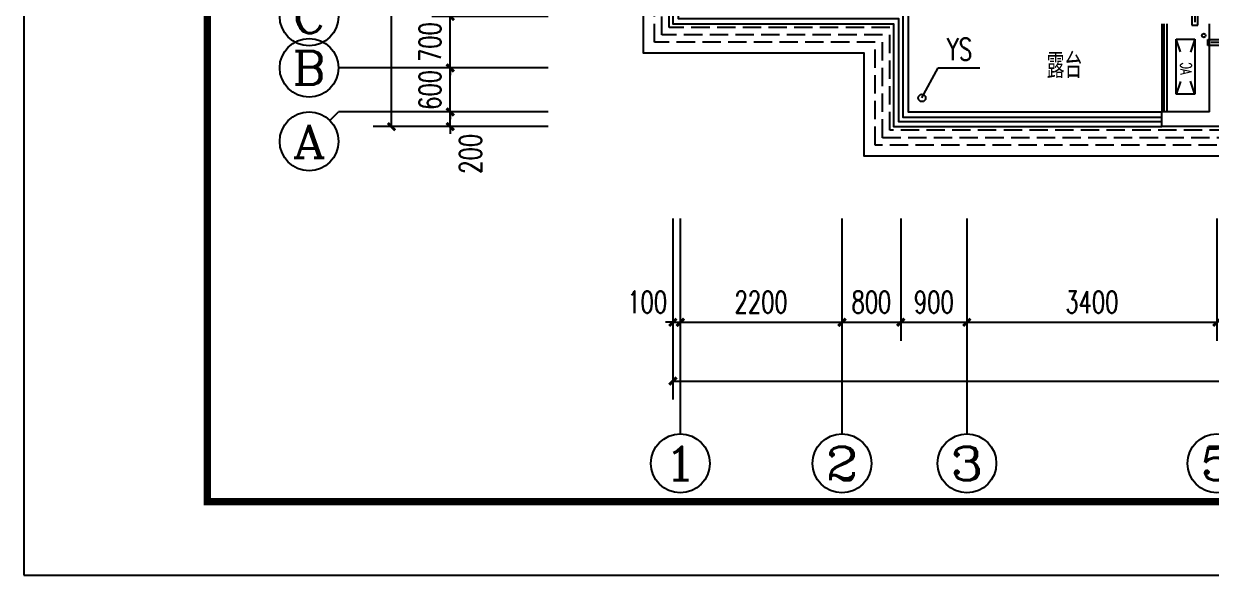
# Model space of a CAD drawing. Extents: x -993182 to -819982, y 169304 to 600104.
# Drawn here: x -993182 to -977025, y 362504 to 370007 of the extents above; entities that cross this region are included whole.
import ezdxf
from ezdxf.enums import TextEntityAlignment as Align

# ---------------------------------------------------------------- set-up
doc = ezdxf.new("R2010")
doc.units = 0
doc.header["$LTSCALE"] = 1000
doc.header["$MEASUREMENT"] = 0
doc.linetypes.add('DASH', pattern=[0.35, 0.25, -0.1])
for name, color, linetype in [('AXIS', 3, 'Continuous'), ('AXIS_TEXT', 7, 'Continuous'), ('DIM_LEAD', 3, 'Continuous'), ('kan', 146, 'Continuous'), ('KTIAO', 124, 'Continuous'), ('PUB_TEXT', 7, 'Continuous'), ('PUB_TITLE', 146, 'Continuous'), ('WALL', 4, 'Continuous'), ('冷凝水管', 6, 'Continuous'), ('屋面', 139, 'Continuous'), ('栏杆', 169, 'Continuous'), ('空调、空调洞', 66, 'Continuous'), ('面层', 215, 'Continuous')]:
    doc.layers.add(name, color=color, linetype=linetype)
doc.layers.add('RENDERING', color=125, linetype='Continuous', lineweight=13)
doc.styles.add('_ROMANC', font='romanc__.ttf', dxfattribs={"width": 0.700005})
doc.styles.add('_TCH_AXIS', font='COMPLEX', dxfattribs={"bigfont": 'GBCBIG'})
doc.styles.add('_TCH_DIM', font='SIMPLEX', dxfattribs={"bigfont": 'GBCBIG'})
doc.styles.add('_TCH_DIM_T3', font='SIMPLEX', dxfattribs={"width": 0.705882, "bigfont": 'GBCBIG'})
doc.styles.add('COMPLEX', font='COMPLEX')
doc.styles.add('DIM_FONT', font='simplex_.ttf', dxfattribs={"width": 0.7, "bigfont": 'GBCBIG'})
doc.styles.get("Standard").update_dxf_attribs({"font": 'gbenor.shx', "bigfont": 'gbcbig.shx'})
doc.dimstyles.new('_TCH_ARCH&&100', dxfattribs={"dimtxt": 297.5, "dimasz": 100, "dimexe": 250, "dimexo": 300, "dimgap": 126.25, "dimtad": 1, "dimdec": 0, "dimzin": 0, "dimdsep": 46, "dimtxsty": '_TCH_DIM_T3', "dimblk": 'ARCHTICK', "dimcen": 0.09, "dimclrt": 7, "dimazin": 2, "dimtfac": 1, "dimtdec": 0, "dimtix": 1, "dimtmove": 2, "dimatfit": 3, "dimfxl": 0, "dimtolj": 1, "dimtzin": 0, "dimarcsym": 0})

# ---------------------------------------------------------------- blocks, each defined once
blk = doc.blocks.new('90304092557924')
at = {"layer": 'KTIAO'}
for p, q in [((-375, 125), (-198, 66)), ((-375, 125), (-375, -125)), ((375, 125), (-375, 125)), ((375, 125), (198, 66)), ((375, -125), (375, 125)), ((-203, -68), (-375, -125)), ((-375, -125), (375, -125)), ((200, -67), (375, -125))]:
    blk.add_line(p, q, dxfattribs=at)
at = {"layer": 'KTIAO', "style": '_ROMANC', "width": 0.7}
blk.add_text('AC', height=148.6, dxfattribs=at).set_placement((-113, -66))
at = {"layer": 'KTIAO', "style": 'DIM_FONT', "oblique": 0, "width": 0.6, "flags": 9}
for tag in ['XSIZE', 'YSIZE']:
    blk.add_attdef(tag, (-375, -125), '', height=0.5, dxfattribs=at)
blk = doc.blocks.new('A$C06D6341B')
at = {"layer": '空调、空调洞', "linetype": 'DASH'}
for p, q in [((40, 0), (40, 340)), ((80, 290), (0, 290)), ((0, 290), (0, 50)), ((80, 50), (80, 290)), ((0, 50), (80, 50))]:
    blk.add_line(p, q, dxfattribs=at)
blk = doc.blocks.new('kt')
at = {"layer": '冷凝水管'}
blk.add_circle((-440422, -799264, -76424), 25, dxfattribs=at)
at = {"layer": '空调、空调洞', "rotation": 180}
blk.add_blockref('A$C06D6341B', (-440504, -798834, -76424), dxfattribs=at)
at = {"layer": '空调、空调洞', "xscale": -1, "rotation": 90}
blk.add_blockref('A$C06D6341B', (-440076, -799318, -76424), dxfattribs=at)
blk = doc.blocks.new('_AXISO')
blk.add_circle((0, 0), 0.5)
at = {"layer": 'AXIS_TEXT', "style": 'COMPLEX', "width": 1.041667}
blk.add_attdef('A', text='', height=0.56, dxfattribs=at).set_placement((-0.25, -0.28), (0.25, -0.28), align=Align.FIT)
blk = doc.blocks.new('_ArchTick')
at = {"color": 0, "linetype": 'ByBlock', "const_width": 0.4}
blk.add_lwpolyline([(-0.5, -0.5), (0.5, 0.5)], dxfattribs=at)
blk = doc.blocks.new('*D718')
at = {"layer": 'AXIS', "color": 0, "lineweight": -2}
for p, q in [((-347207, -359512), (-349589, -359512)), ((-349339, -375712), (-349339, -359512)), ((-347207, -375712), (-349589, -375712))]:
    blk.add_line(p, q, dxfattribs=at)
at = {"layer": 'Defpoints', "color": 0}
for p in [(-349339, -359512), (-346907, -359512), (-346907, -375712)]:
    blk.add_point(p, dxfattribs=at)
at = {"layer": 'AXIS', "color": 0, "lineweight": -2, "xscale": 100, "yscale": 100, "zscale": 100}
for p, rotation in [((-349339, -359512), 90), ((-349339, -375712), 270)]:
    blk.add_blockref('_ArchTick', p, dxfattribs=dict(at, rotation=rotation))
at = {"layer": 'AXIS', "color": 7, "insert": (-349614, -367612), "char_height": 297.5, "attachment_point": 5, "rotation": 90, "style": '_TCH_DIM_T3'}
blk.add_mtext('\\A1;16200', dxfattribs=at)
blk = doc.blocks.new('*D719')
at = {"layer": 'AXIS', "color": 0, "lineweight": -2}
for p, q in [((-348539, -375512), (-348539, -375412)), ((-347207, -375512), (-348789, -375512)), ((-348539, -375712), (-348539, -375512)), ((-347207, -375712), (-348789, -375712)), ((-348539, -375712), (-348539, -375812))]:
    blk.add_line(p, q, dxfattribs=at)
at = {"layer": 'Defpoints', "color": 0}
for p in [(-348539, -375512), (-346907, -375512), (-346907, -375712)]:
    blk.add_point(p, dxfattribs=at)
at = {"layer": 'AXIS', "color": 0, "lineweight": -2, "xscale": 100, "yscale": 100, "zscale": 100}
for p, rotation in [((-348539, -375512), 270), ((-348539, -375712), 90)]:
    blk.add_blockref('_ArchTick', p, dxfattribs=dict(at, rotation=rotation))
at = {"layer": 'AXIS', "color": 7, "insert": (-348264, -376082), "char_height": 297.5, "attachment_point": 5, "rotation": 90, "style": '_TCH_DIM_T3'}
blk.add_mtext('\\A1;200', dxfattribs=at)
blk = doc.blocks.new('*D720')
at = {"layer": 'AXIS', "color": 0, "lineweight": -2}
for p, q in [((-348539, -374912), (-348539, -374812)), ((-347207, -374912), (-348789, -374912)), ((-348539, -375512), (-348539, -374912)), ((-347207, -375512), (-348789, -375512)), ((-348539, -375512), (-348539, -375612))]:
    blk.add_line(p, q, dxfattribs=at)
at = {"layer": 'Defpoints', "color": 0}
for p in [(-348539, -374912), (-346907, -374912), (-346907, -375512)]:
    blk.add_point(p, dxfattribs=at)
at = {"layer": 'AXIS', "color": 0, "lineweight": -2, "xscale": 100, "yscale": 100, "zscale": 100}
for p, rotation in [((-348539, -374912), 270), ((-348539, -375512), 90)]:
    blk.add_blockref('_ArchTick', p, dxfattribs=dict(at, rotation=rotation))
at = {"layer": 'AXIS', "color": 7, "insert": (-348814, -375212), "char_height": 297.5, "attachment_point": 5, "rotation": 90, "style": '_TCH_DIM_T3'}
blk.add_mtext('\\A1;600', dxfattribs=at)
blk = doc.blocks.new('*D721')
at = {"layer": 'AXIS', "color": 0, "lineweight": -2}
for p, q in [((-348539, -374212), (-348539, -374112)), ((-347207, -374212), (-348789, -374212)), ((-348539, -374912), (-348539, -374212)), ((-347207, -374912), (-348789, -374912)), ((-348539, -374912), (-348539, -375012))]:
    blk.add_line(p, q, dxfattribs=at)
at = {"layer": 'Defpoints', "color": 0}
for p in [(-348539, -374212), (-346907, -374212), (-346907, -374912)]:
    blk.add_point(p, dxfattribs=at)
at = {"layer": 'AXIS', "color": 0, "lineweight": -2, "xscale": 100, "yscale": 100, "zscale": 100}
for p, rotation in [((-348539, -374212), 270), ((-348539, -374912), 90)]:
    blk.add_blockref('_ArchTick', p, dxfattribs=dict(at, rotation=rotation))
at = {"layer": 'AXIS', "color": 7, "insert": (-348814, -374562), "char_height": 297.5, "attachment_point": 5, "rotation": 90, "style": '_TCH_DIM_T3'}
blk.add_mtext('\\A1;700', dxfattribs=at)
blk = doc.blocks.new('*D786')
at = {"layer": 'AXIS', "color": 0, "lineweight": -2}
for p, q in [((-345509, -376960), (-345509, -379424)), ((-285409, -376960), (-285409, -379424)), ((-345509, -379174), (-285409, -379174))]:
    blk.add_line(p, q, dxfattribs=at)
at = {"layer": 'Defpoints', "color": 0}
for p in [(-345509, -376660), (-285409, -376660), (-285409, -379174)]:
    blk.add_point(p, dxfattribs=at)
at = {"layer": 'AXIS', "color": 0, "lineweight": -2, "xscale": 100, "yscale": 100, "zscale": 100, "rotation": 180}
blk.add_blockref('_ArchTick', (-345509, -379174), dxfattribs=at)
at = {"layer": 'AXIS', "color": 0, "lineweight": -2, "xscale": 100, "yscale": 100, "zscale": 100}
blk.add_blockref('_ArchTick', (-285409, -379174), dxfattribs=at)
at = {"layer": 'AXIS', "color": 7, "insert": (-315459, -378899), "char_height": 297.5, "attachment_point": 5, "style": '_TCH_DIM_T3'}
blk.add_mtext('\\A1;60100', dxfattribs=at)
blk = doc.blocks.new('*D787')
at = {"layer": 'AXIS', "color": 0, "lineweight": -2}
for p, q in [((-345509, -376960), (-345509, -378624)), ((-345409, -376960), (-345409, -378624)), ((-345509, -378374), (-345609, -378374)), ((-345509, -378374), (-345409, -378374)), ((-345409, -378374), (-345309, -378374))]:
    blk.add_line(p, q, dxfattribs=at)
at = {"layer": 'Defpoints', "color": 0}
for p in [(-345509, -376660), (-345409, -376660), (-345409, -378374)]:
    blk.add_point(p, dxfattribs=at)
at = {"layer": 'AXIS', "color": 0, "lineweight": -2, "xscale": 100, "yscale": 100, "zscale": 100}
blk.add_blockref('_ArchTick', (-345509, -378374), dxfattribs=at)
at = {"layer": 'AXIS', "color": 0, "lineweight": -2, "xscale": 100, "yscale": 100, "zscale": 100, "rotation": 180}
blk.add_blockref('_ArchTick', (-345409, -378374), dxfattribs=at)
at = {"layer": 'AXIS', "color": 7, "insert": (-345859, -378099), "char_height": 297.5, "attachment_point": 5, "style": '_TCH_DIM_T3'}
blk.add_mtext('\\A1;100', dxfattribs=at)
blk = doc.blocks.new('*D788')
at = {"layer": 'AXIS', "color": 0, "lineweight": -2}
for p, q in [((-345409, -376960), (-345409, -378624)), ((-343209, -376960), (-343209, -378624)), ((-345409, -378374), (-343209, -378374))]:
    blk.add_line(p, q, dxfattribs=at)
at = {"layer": 'Defpoints', "color": 0}
for p in [(-345409, -376660), (-343209, -376660), (-343209, -378374)]:
    blk.add_point(p, dxfattribs=at)
at = {"layer": 'AXIS', "color": 0, "lineweight": -2, "xscale": 100, "yscale": 100, "zscale": 100, "rotation": 180}
blk.add_blockref('_ArchTick', (-345409, -378374), dxfattribs=at)
at = {"layer": 'AXIS', "color": 0, "lineweight": -2, "xscale": 100, "yscale": 100, "zscale": 100}
blk.add_blockref('_ArchTick', (-343209, -378374), dxfattribs=at)
at = {"layer": 'AXIS', "color": 7, "insert": (-344309, -378099), "char_height": 297.5, "attachment_point": 5, "style": '_TCH_DIM_T3'}
blk.add_mtext('\\A1;2200', dxfattribs=at)
blk = doc.blocks.new('*D789')
at = {"layer": 'AXIS', "color": 0, "lineweight": -2}
for p, q in [((-343209, -376960), (-343209, -378624)), ((-342409, -376960), (-342409, -378624)), ((-343209, -378374), (-342409, -378374))]:
    blk.add_line(p, q, dxfattribs=at)
at = {"layer": 'Defpoints', "color": 0}
for p in [(-343209, -376660), (-342409, -376660), (-342409, -378374)]:
    blk.add_point(p, dxfattribs=at)
at = {"layer": 'AXIS', "color": 0, "lineweight": -2, "xscale": 100, "yscale": 100, "zscale": 100, "rotation": 180}
blk.add_blockref('_ArchTick', (-343209, -378374), dxfattribs=at)
at = {"layer": 'AXIS', "color": 0, "lineweight": -2, "xscale": 100, "yscale": 100, "zscale": 100}
blk.add_blockref('_ArchTick', (-342409, -378374), dxfattribs=at)
at = {"layer": 'AXIS', "color": 7, "insert": (-342809, -378099), "char_height": 297.5, "attachment_point": 5, "style": '_TCH_DIM_T3'}
blk.add_mtext('\\A1;800', dxfattribs=at)
blk = doc.blocks.new('*D790')
at = {"layer": 'AXIS', "color": 0, "lineweight": -2}
for p, q in [((-342409, -376960), (-342409, -378624)), ((-341509, -376960), (-341509, -378624)), ((-342409, -378374), (-341509, -378374))]:
    blk.add_line(p, q, dxfattribs=at)
at = {"layer": 'Defpoints', "color": 0}
for p in [(-342409, -376660), (-341509, -376660), (-341509, -378374)]:
    blk.add_point(p, dxfattribs=at)
at = {"layer": 'AXIS', "color": 0, "lineweight": -2, "xscale": 100, "yscale": 100, "zscale": 100, "rotation": 180}
blk.add_blockref('_ArchTick', (-342409, -378374), dxfattribs=at)
at = {"layer": 'AXIS', "color": 0, "lineweight": -2, "xscale": 100, "yscale": 100, "zscale": 100}
blk.add_blockref('_ArchTick', (-341509, -378374), dxfattribs=at)
at = {"layer": 'AXIS', "color": 7, "insert": (-341959, -378099), "char_height": 297.5, "attachment_point": 5, "style": '_TCH_DIM_T3'}
blk.add_mtext('\\A1;900', dxfattribs=at)
blk = doc.blocks.new('*D791')
at = {"layer": 'AXIS', "color": 0, "lineweight": -2}
for p, q in [((-341509, -376960), (-341509, -378624)), ((-338109, -376960), (-338109, -378624)), ((-341509, -378374), (-338109, -378374))]:
    blk.add_line(p, q, dxfattribs=at)
at = {"layer": 'Defpoints', "color": 0}
for p in [(-341509, -376660), (-338109, -376660), (-338109, -378374)]:
    blk.add_point(p, dxfattribs=at)
at = {"layer": 'AXIS', "color": 0, "lineweight": -2, "xscale": 100, "yscale": 100, "zscale": 100, "rotation": 180}
blk.add_blockref('_ArchTick', (-341509, -378374), dxfattribs=at)
at = {"layer": 'AXIS', "color": 0, "lineweight": -2, "xscale": 100, "yscale": 100, "zscale": 100}
blk.add_blockref('_ArchTick', (-338109, -378374), dxfattribs=at)
at = {"layer": 'AXIS', "color": 7, "insert": (-339809, -378099), "char_height": 297.5, "attachment_point": 5, "style": '_TCH_DIM_T3'}
blk.add_mtext('\\A1;3400', dxfattribs=at)
blk = doc.blocks.new('5#、7#楼参照')
at = {"color": 6}
blk.add_circle((-342120.8, -375322), 50, dxfattribs=at)
at = {"layer": 'AXIS'}
for p, q in [((-347553.9, -374912), (-350059.5, -374912)), ((-350176.6, -375629.2), (-350059.5, -375512)), ((-347553.9, -375512), (-350059.5, -375512)), ((-345408.8, -378451.5), (-345408.8, -379893.6)), ((-343208.8, -378451.5), (-343208.8, -379893.6)), ((-341508.8, -378451.5), (-341508.8, -379893.6))]:
    blk.add_line(p, q, dxfattribs=at)
at = {"layer": 'DIM_LEAD'}
for p, q in [((-342120.8, -375322), (-341899.1, -374912)), ((-341899.1, -374912), (-341335.2, -374912))]:
    blk.add_line(p, q, dxfattribs=at)
at = {"layer": 'kan'}
blk.add_line((-338858.8, -374312), (-338858.8, -375512), dxfattribs=at)
for points in [[(-343308.8, -366912), (-345508.8, -366912), (-345508.8, -374312), (-342508.8, -374312), (-342508.8, -375712), (-338858.8, -375712)], [(-343308.8, -367112), (-345308.8, -367112), (-345308.8, -374112), (-342308.8, -374112), (-342308.8, -375512), (-338858.8, -375512)]]:
    blk.add_lwpolyline(points, dxfattribs=at)
at = {"layer": 'PUB_TITLE'}
blk.add_lwpolyline([(-354342.7, -381815.5), (-270242.7, -381815.5), (-270242.7, -322415.5), (-354342.7, -322415.5)], close=True, dxfattribs=at)
at = {"layer": 'PUB_TITLE', "const_width": 100}
blk.add_lwpolyline([(-351842.7, -380815.5), (-271242.7, -380815.5), (-271242.7, -323415.5), (-351842.7, -323415.5)], close=True, dxfattribs=at)
at = {"layer": 'WALL'}
for p, q in [((-338208.8, -375512), (-338208.8, -374312)), ((-338208.8, -375512), (-338858.8, -375512)), ((-338858.8, -375712), (-338858.8, -375512)), ((-338008.8, -375712), (-338858.8, -375712))]:
    blk.add_line(p, q, dxfattribs=at)
at = {"layer": '屋面', "color": 190}
blk.add_lwpolyline([(-337608.8, -375712), (-337608.8, -376112), (-342908.8, -376112), (-342908.8, -374712), (-345908.8, -374712), (-345908.8, -366512), (-343308.8, -366512)], dxfattribs=at)
at = {"layer": '屋面', "color": 190, "linetype": 'DASH'}
for points in [[(-337758.8, -375712), (-337758.8, -375962), (-342758.8, -375962), (-342758.8, -374562), (-345758.8, -374562), (-345758.8, -366662), (-343308.8, -366662)], [(-337858.8, -375712), (-337858.8, -375862), (-342658.8, -375862), (-342658.8, -374462), (-345658.8, -374462), (-345658.8, -366762), (-343308.8, -366762)], [(-337958.8, -375712), (-337958.8, -375762), (-342558.8, -375762), (-342558.8, -374362), (-345558.8, -374362), (-345558.8, -366862), (-343308.8, -366862)]]:
    blk.add_lwpolyline(points, dxfattribs=at)
at = {"layer": '栏杆'}
for p, q in [((-338828.8, -374312), (-338828.8, -375512)), ((-338788.8, -374312), (-338788.8, -375512))]:
    blk.add_line(p, q, dxfattribs=at)
for points in [[(-343308.8, -366982), (-345438.8, -366982), (-345438.8, -374242), (-342438.8, -374242), (-342438.8, -375642), (-338858.8, -375642)], [(-343308.8, -367042), (-345378.8, -367042), (-345378.8, -374182), (-342378.8, -374182), (-342378.8, -375582), (-338858.8, -375582)]]:
    blk.add_lwpolyline(points, dxfattribs=at)
at = {"layer": 'AXIS'}
ref = blk.add_blockref('_AXISO', (-350459.5, -374212), dxfattribs=dict(at, xscale=800, yscale=800, zscale=800))
ref.add_attrib('A', 'C', dxfattribs={"layer": 'AXIS_TEXT', "height": 452.5, "style": '_TCH_AXIS', "width": 1.4}).set_placement((-350685.8, -374438.3), (-350233.2, -374438.3), align=Align.FIT)
ref = blk.add_blockref('_AXISO', (-350459.5, -374912), dxfattribs=dict(at, xscale=800, yscale=800, zscale=800))
ref.add_attrib('A', 'B', dxfattribs={"layer": 'AXIS_TEXT', "height": 452.5, "style": '_TCH_AXIS', "width": 1.235294}).set_placement((-350685.8, -375138.3), (-350233.2, -375138.3), align=Align.FIT)
ref = blk.add_blockref('_AXISO', (-350459.5, -375912), dxfattribs=dict(at, xscale=800, yscale=800, zscale=800))
ref.add_attrib('A', 'A', dxfattribs={"layer": 'AXIS_TEXT', "height": 452.5, "style": '_TCH_AXIS', "width": 1.166667}).set_placement((-350685.8, -376138.3), (-350233.2, -376138.3), align=Align.FIT)
ref = blk.add_blockref('_AXISO', (-345408.8, -380293.6), dxfattribs=dict(at, xscale=800, yscale=800, zscale=800))
ref.add_attrib('A', '1', dxfattribs={"layer": 'AXIS_TEXT', "height": 452.5, "style": '_TCH_AXIS', "width": 2.333333}).set_placement((-345635.1, -380519.9), (-345182.5, -380519.9), align=Align.FIT)
ref = blk.add_blockref('_AXISO', (-343208.8, -380293.6), dxfattribs=dict(at, xscale=800, yscale=800, zscale=800))
ref.add_attrib('A', '2', dxfattribs={"layer": 'AXIS_TEXT', "height": 452.5, "style": '_TCH_AXIS', "width": 1.5}).set_placement((-343435.1, -380519.9), (-342982.5, -380519.9), align=Align.FIT)
ref = blk.add_blockref('_AXISO', (-341508.8, -380293.6), dxfattribs=dict(at, xscale=800, yscale=800, zscale=800))
ref.add_attrib('A', '3', dxfattribs={"layer": 'AXIS_TEXT', "height": 452.5, "style": '_TCH_AXIS', "width": 1.5}).set_placement((-341735.1, -380519.9), (-341282.5, -380519.9), align=Align.FIT)
ref = blk.add_blockref('_AXISO', (-338108.8, -380293.6), dxfattribs=dict(at, xscale=800, yscale=800, zscale=800))
ref.add_attrib('A', '5', dxfattribs={"layer": 'AXIS_TEXT', "height": 452.5, "style": '_TCH_AXIS', "width": 1.5}).set_placement((-338335.1, -380519.9), (-337882.5, -380519.9), align=Align.FIT)
at = {"layer": 'RENDERING', "xscale": -1, "rotation": 270}
blk.add_blockref('90304092557924', (-338534.9, -374895), dxfattribs=at)
at = {"layer": '面层'}
blk.add_blockref('kt', (102134.9, 424792.1), dxfattribs=at)
at = {"layer": 'DIM_LEAD', "color": 7, "style": '_TCH_DIM', "width": 0.705882}
blk.add_text('YS', height=297.5, dxfattribs=at).set_placement((-341780.2, -374807))
at = {"layer": 'AXIS'}
for p1, p2, distance, picture, middle in [((-346906.5, -375712), (-346906.5, -359512), 2432.9, '*D718', (-349614.5, -367612)), ((-346906.5, -374912), (-346906.5, -374212), 1632.9, '*D721', (-348814.5, -374562)), ((-346906.5, -375512), (-346906.5, -374912), 1632.9, '*D720', (-348814.5, -375212)), ((-345508.8, -376660), (-285408.8, -376660), -2513.6, '*D786', (-315458.8, -378898.6)), ((-345408.8, -376660), (-343208.8, -376660), -1713.6, '*D788', (-344308.8, -378098.6)), ((-343208.8, -376660), (-342408.8, -376660), -1713.6, '*D789', (-342808.8, -378098.6)), ((-342408.8, -376660), (-341508.8, -376660), -1713.6, '*D790', (-341958.8, -378098.6)), ((-341508.8, -376660), (-338108.8, -376660), -1713.6, '*D791', (-339808.8, -378098.6))]:
    dim = blk.add_aligned_dim(p1=p1, p2=p2, distance=distance, dimstyle='_TCH_ARCH&&100', dxfattribs=at)
    dim.commit()
    dim.dimension.update_dxf_attribs({"geometry": picture, "text_midpoint": middle})
for base, p1, p2, angle, picture, middle in [((-348539.5, -375512), (-346906.5, -375712), (-346906.5, -375512), 90, '*D719', (-348264.5, -376082)), ((-345408.8, -378373.6), (-345508.8, -376660), (-345408.8, -376660), 0, '*D787', (-345858.8, -378098.6))]:
    dim = blk.add_linear_dim(base=base, p1=p1, p2=p2, angle=angle, dimstyle='_TCH_ARCH&&100', dxfattribs=at)
    dim.commit()
    dim.dimension.update_dxf_attribs({"geometry": picture, "text_midpoint": middle, "dimtype": 129})

msp = doc.modelspace()

# ---------------------------------------------------------------- block references
at = {"layer": '面层'}
msp.add_blockref('5#、7#楼参照', (-638840, 744319), dxfattribs=at)

# ---------------------------------------------------------------- texts
at = {"layer": 'PUB_TEXT'}
msp.add_text('露台', height=337.6, dxfattribs=at).set_placement((-979264, 369267, 0))

doc.saveas('drawing.dxf')
